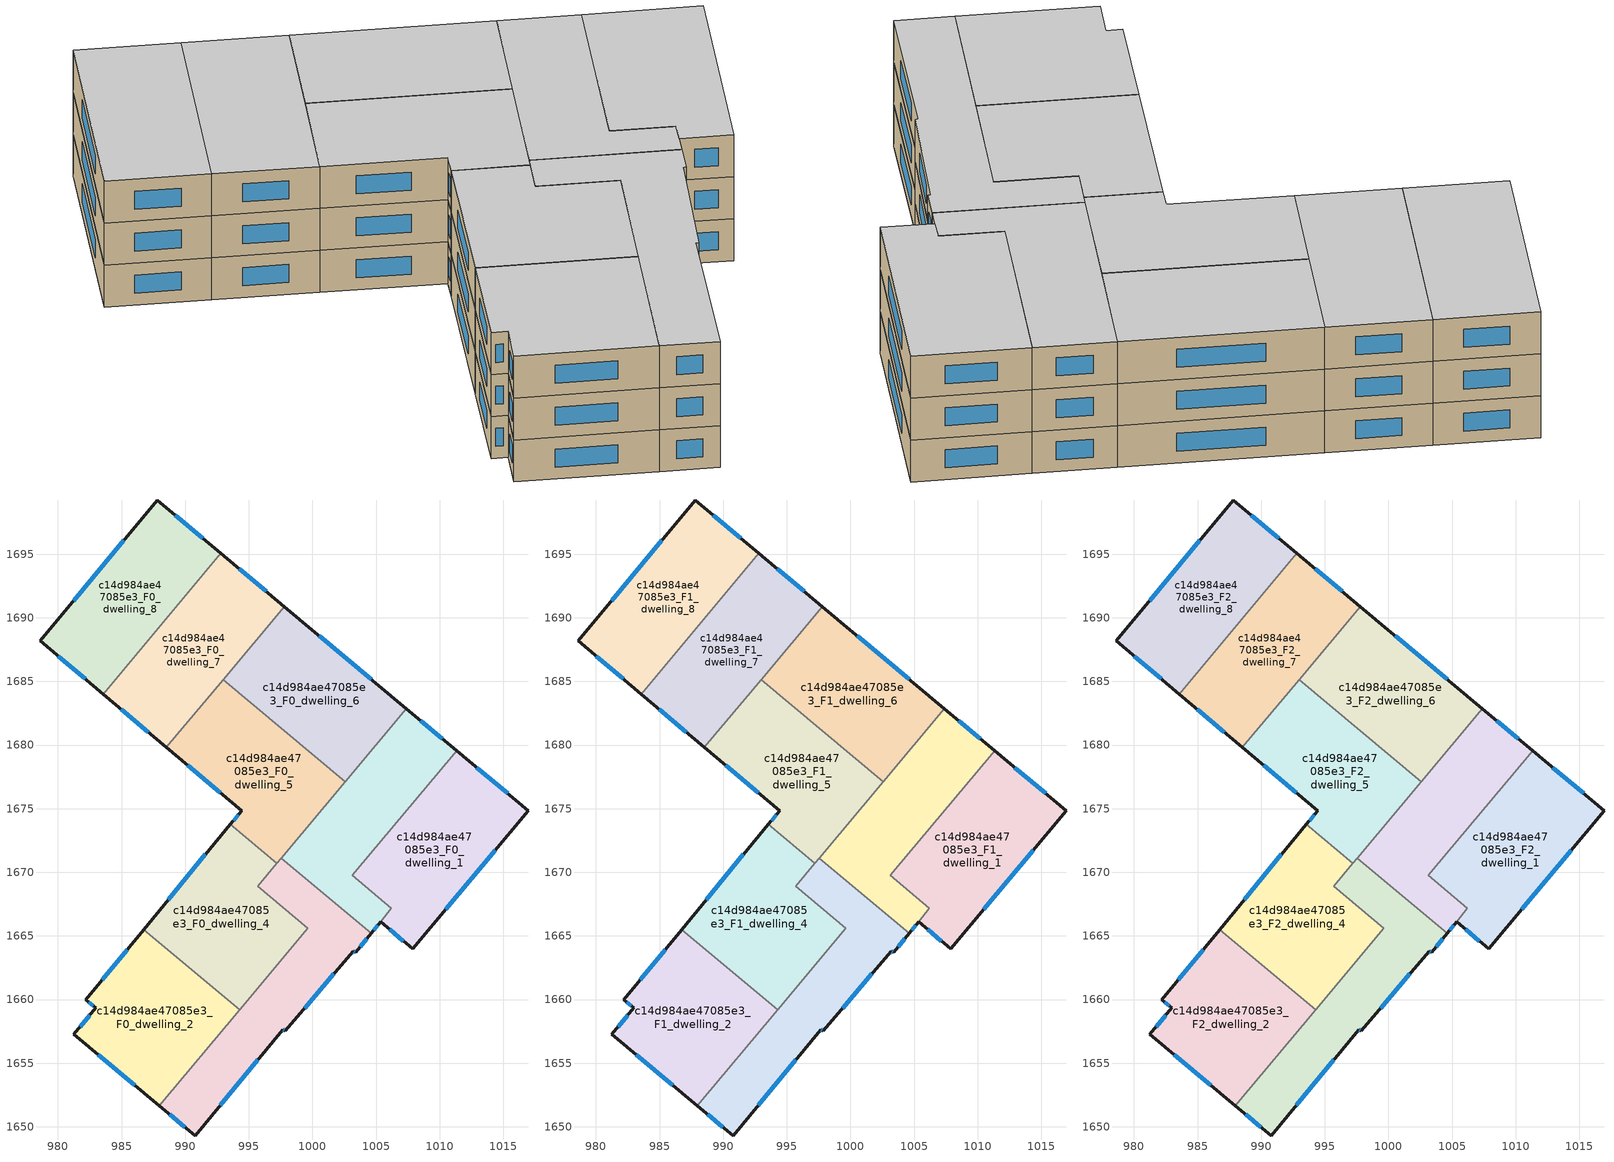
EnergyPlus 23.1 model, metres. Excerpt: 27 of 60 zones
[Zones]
c14d984ae47085e3_F0_dwelling_0
 floor ground (EU_floor_Construction): 1004.6,1665.19 1003.39,1663.71 1003.19,1663.79 997.85,1657.55 997.65,1657.64 990.78,1649.29 987.97,1651.64 999.64,1665.6 995.7,1668.9 997.54,1671.1 z0
 wall outside (EU_wall_Construction): 987.97,1651.64 990.78,1649.29 997.65,1657.64 997.85,1657.55 1003.19,1663.79 1003.39,1663.71 1004.6,1665.19 z0:3
 wall to c14d984ae47085e3_F0_dwelling_4 (EU_wall_Construction): 997.19,1670.69 995.7,1668.9 999.64,1665.6 994.28,1659.18 z0:3
 wall to c14d984ae47085e3_F0_dwelling_3 (EU_wall_Construction): 1004.6,1665.19 997.54,1671.1 z0:3
 wall to c14d984ae47085e3_F0_dwelling_2 (EU_wall_Construction): 994.28,1659.18 987.97,1651.64 z0:3
 wall to c14d984ae47085e3_F0_dwelling_5 (EU_wall_Construction): 997.54,1671.1 997.19,1670.69 z0:3
 window (EU_Window_Construction): 999.37,1659.33 1001.66,1662.01 / 997.71,1657.62 997.79,1657.58 / 992.74,1651.68 995.69,1655.25 / 988.77,1650.97 989.98,1649.96 / 1003.74,1664.13 1004.25,1664.77 / 1003.25,1663.77 1003.33,1663.73 z0.86:2.14
c14d984ae47085e3_F0_dwelling_1
 floor ground (EU_floor_Construction): 1016.93,1674.85 1007.86,1663.98 1005.35,1666.12 1006.2,1667.16 1003.12,1669.75 1011.32,1679.55 z0
 wall outside (EU_wall_Construction): 1005.35,1666.12 1007.86,1663.98 1016.93,1674.85 1011.32,1679.55 z0:3
 wall to c14d984ae47085e3_F0_dwelling_3 (EU_wall_Construction): 1011.32,1679.55 1003.12,1669.75 1006.2,1667.17 / 1006.2,1667.16 1005.35,1666.12 z0:3
 window (EU_Window_Construction): 1015.33,1676.2 1012.93,1678.21 / 1010.46,1667.09 1014.34,1671.75 / 1006.07,1665.51 1007.15,1664.59 z0.86:2.14
c14d984ae47085e3_F0_dwelling_2
 floor ground (EU_floor_Construction): 994.28,1659.18 987.97,1651.64 981.24,1657.26 982.98,1659.35 982.17,1659.98 986.73,1665.5 z0
 wall outside (EU_wall_Construction): 986.73,1665.5 982.17,1659.98 982.98,1659.35 981.24,1657.26 987.97,1651.64 z0:3
 wall to c14d984ae47085e3_F0_dwelling_4 (EU_wall_Construction): 994.28,1659.18 986.73,1665.5 z0:3
 window (EU_Window_Construction): 982.49,1658.75 981.74,1657.86 / 982.41,1659.8 982.75,1659.53 / 985.43,1663.92 983.48,1661.56 / 983.16,1655.66 986.04,1653.25 z0.86:2.14
c14d984ae47085e3_F0_dwelling_3
 floor ground (EU_floor_Construction): 1011.32,1679.55 1003.12,1669.75 1006.2,1667.17 1004.6,1665.19 997.54,1671.1 1007.38,1682.86 z0
 wall outside (EU_wall_Construction): 1011.32,1679.55 1007.38,1682.86 / 1004.6,1665.19 1005.35,1666.12 z0:3
 wall to c14d984ae47085e3_F0_dwelling_5 (EU_wall_Construction): 1002.57,1677.11 997.54,1671.1 z0:3
 wall to c14d984ae47085e3_F0_dwelling_6 (EU_wall_Construction): 1007.38,1682.86 1002.57,1677.11 z0:3
 window (EU_Window_Construction): 1010.2,1680.49 1008.5,1681.91 / 1004.81,1665.46 1005.14,1665.85 z0.86:2.14
c14d984ae47085e3_F0_dwelling_4
 floor ground (EU_floor_Construction): 997.19,1670.69 995.7,1668.9 999.64,1665.6 994.28,1659.18 986.73,1665.5 993.54,1673.75 z0
 wall outside (EU_wall_Construction): 993.54,1673.75 986.73,1665.5 z0:3
 wall to c14d984ae47085e3_F0_dwelling_5 (EU_wall_Construction): 997.19,1670.69 993.54,1673.75 z0:3
 window (EU_Window_Construction): 991.59,1671.4 988.67,1667.86 z0.86:2.14
c14d984ae47085e3_F0_dwelling_5
 floor ground (EU_floor_Construction): 1002.57,1677.11 997.19,1670.69 993.54,1673.75 994.43,1674.84 988.52,1679.82 992.98,1685.14 z0
 wall outside (EU_wall_Construction): 988.52,1679.82 994.43,1674.84 993.54,1673.75 z0:3
 wall to c14d984ae47085e3_F0_dwelling_6 (EU_wall_Construction): 1002.57,1677.11 992.98,1685.14 z0:3
 wall to c14d984ae47085e3_F0_dwelling_7 (EU_wall_Construction): 992.98,1685.14 988.52,1679.82 z0:3
 window (EU_Window_Construction): 994.18,1674.53 993.79,1674.06 / 990.21,1678.4 992.75,1676.26 z0.86:2.14
c14d984ae47085e3_F0_dwelling_6
 floor ground (EU_floor_Construction): 1007.38,1682.86 1002.57,1677.11 992.98,1685.14 997.78,1690.88 z0
 wall outside (EU_wall_Construction): 1007.38,1682.86 997.78,1690.88 z0:3
 wall to c14d984ae47085e3_F0_dwelling_7 (EU_wall_Construction): 997.78,1690.88 992.98,1685.14 z0:3
 window (EU_Window_Construction): 1004.63,1685.15 1000.52,1688.59 z0.86:2.14
c14d984ae47085e3_F0_dwelling_7
 floor ground (EU_floor_Construction): 997.78,1690.88 988.52,1679.82 983.55,1684 992.8,1695.05 z0
 wall outside (EU_wall_Construction): 983.55,1684 988.52,1679.82 / 997.78,1690.88 992.8,1695.05 z0:3
 wall to c14d984ae47085e3_F0_dwelling_8 (EU_wall_Construction): 992.8,1695.05 983.55,1684 z0:3
 window (EU_Window_Construction): 984.97,1682.81 987.1,1681.01 / 996.36,1692.07 994.23,1693.86 z0.86:2.14
c14d984ae47085e3_F0_dwelling_8
 floor ground (EU_floor_Construction): 992.8,1695.05 983.55,1684 978.59,1688.18 987.8,1699.24 z0
 wall outside (EU_wall_Construction): 992.8,1695.05 987.8,1699.24 978.59,1688.18 983.55,1684 z0:3
 window (EU_Window_Construction): 980,1686.99 982.13,1685.2 / 985.17,1696.08 981.22,1691.34 / 991.37,1696.25 989.23,1698.04 z0.86:2.14
c14d984ae47085e3_F1_dwelling_0
 floor to c14d984ae47085e3_F0_dwelling_0 (EU_floor_Construction): 1004.6,1665.19 1003.39,1663.71 1003.19,1663.79 997.85,1657.55 997.65,1657.64 990.78,1649.29 987.97,1651.64 999.64,1665.6 995.7,1668.9 997.54,1671.1 z3
 wall outside (EU_wall_Construction): 987.97,1651.64 990.78,1649.29 997.65,1657.64 997.85,1657.55 1003.19,1663.79 1003.39,1663.71 1004.6,1665.19 z3:6
 wall to c14d984ae47085e3_F1_dwelling_4 (EU_wall_Construction): 997.19,1670.69 995.7,1668.9 999.64,1665.6 994.28,1659.18 z3:6
 wall to c14d984ae47085e3_F1_dwelling_3 (EU_wall_Construction): 1004.6,1665.19 997.54,1671.1 z3:6
 wall to c14d984ae47085e3_F1_dwelling_2 (EU_wall_Construction): 994.28,1659.18 987.97,1651.64 z3:6
 wall to c14d984ae47085e3_F1_dwelling_5 (EU_wall_Construction): 997.54,1671.1 997.19,1670.69 z3:6
 window (EU_Window_Construction): 999.37,1659.33 1001.66,1662.01 / 997.71,1657.62 997.79,1657.58 / 992.74,1651.68 995.69,1655.25 / 988.77,1650.97 989.98,1649.96 / 1003.74,1664.13 1004.25,1664.77 / 1003.25,1663.77 1003.33,1663.73 z3.86:5.14
c14d984ae47085e3_F1_dwelling_1
 floor to c14d984ae47085e3_F0_dwelling_1 (EU_floor_Construction): 1016.93,1674.85 1007.86,1663.98 1005.35,1666.12 1006.2,1667.16 1003.12,1669.75 1011.32,1679.55 z3
 wall outside (EU_wall_Construction): 1005.35,1666.12 1007.86,1663.98 1016.93,1674.85 1011.32,1679.55 z3:6
 wall to c14d984ae47085e3_F1_dwelling_3 (EU_wall_Construction): 1011.32,1679.55 1003.12,1669.75 1006.2,1667.17 / 1006.2,1667.16 1005.35,1666.12 z3:6
 window (EU_Window_Construction): 1015.33,1676.2 1012.93,1678.21 / 1010.46,1667.09 1014.34,1671.75 / 1006.07,1665.51 1007.15,1664.59 z3.86:5.14
c14d984ae47085e3_F1_dwelling_2
 floor to c14d984ae47085e3_F0_dwelling_2 (EU_floor_Construction): 994.28,1659.18 987.97,1651.64 981.24,1657.26 982.98,1659.35 982.17,1659.98 986.73,1665.5 z3
 wall outside (EU_wall_Construction): 986.73,1665.5 982.17,1659.98 982.98,1659.35 981.24,1657.26 987.97,1651.64 z3:6
 wall to c14d984ae47085e3_F1_dwelling_4 (EU_wall_Construction): 994.28,1659.18 986.73,1665.5 z3:6
 window (EU_Window_Construction): 982.49,1658.75 981.74,1657.86 / 982.41,1659.8 982.75,1659.53 / 985.43,1663.92 983.48,1661.56 / 983.16,1655.66 986.04,1653.25 z3.86:5.14
c14d984ae47085e3_F1_dwelling_3
 floor to c14d984ae47085e3_F0_dwelling_3 (EU_floor_Construction): 1011.32,1679.55 1003.12,1669.75 1006.2,1667.16 1004.6,1665.19 997.54,1671.1 1007.38,1682.86 z3
 wall outside (EU_wall_Construction): 1011.32,1679.55 1007.38,1682.86 / 1004.6,1665.19 1005.35,1666.12 z3:6
 wall to c14d984ae47085e3_F1_dwelling_5 (EU_wall_Construction): 1002.57,1677.11 997.54,1671.1 z3:6
 wall to c14d984ae47085e3_F1_dwelling_6 (EU_wall_Construction): 1007.38,1682.86 1002.57,1677.11 z3:6
 window (EU_Window_Construction): 1010.2,1680.49 1008.5,1681.91 / 1004.81,1665.46 1005.14,1665.85 z3.86:5.14
c14d984ae47085e3_F1_dwelling_4
 floor to c14d984ae47085e3_F0_dwelling_4 (EU_floor_Construction): 997.19,1670.69 995.7,1668.9 999.64,1665.6 994.28,1659.18 986.73,1665.5 993.54,1673.75 z3
 wall outside (EU_wall_Construction): 993.54,1673.75 986.73,1665.5 z3:6
 wall to c14d984ae47085e3_F1_dwelling_5 (EU_wall_Construction): 997.19,1670.69 993.54,1673.75 z3:6
 window (EU_Window_Construction): 991.59,1671.4 988.67,1667.86 z3.86:5.14
c14d984ae47085e3_F1_dwelling_5
 floor to c14d984ae47085e3_F0_dwelling_5 (EU_floor_Construction): 1002.57,1677.11 997.19,1670.69 993.54,1673.75 994.43,1674.84 988.52,1679.82 992.98,1685.14 z3
 wall outside (EU_wall_Construction): 988.52,1679.82 994.43,1674.84 993.54,1673.75 z3:6
 wall to c14d984ae47085e3_F1_dwelling_6 (EU_wall_Construction): 1002.57,1677.11 992.98,1685.14 z3:6
 wall to c14d984ae47085e3_F1_dwelling_7 (EU_wall_Construction): 992.98,1685.14 988.52,1679.82 z3:6
 window (EU_Window_Construction): 994.18,1674.53 993.79,1674.06 / 990.21,1678.4 992.75,1676.26 z3.86:5.14
c14d984ae47085e3_F1_dwelling_6
 floor to c14d984ae47085e3_F0_dwelling_6 (EU_floor_Construction): 1007.38,1682.86 1002.57,1677.11 992.98,1685.14 997.78,1690.88 z3
 wall outside (EU_wall_Construction): 1007.38,1682.86 997.78,1690.88 z3:6
 wall to c14d984ae47085e3_F1_dwelling_7 (EU_wall_Construction): 997.78,1690.88 992.98,1685.14 z3:6
 window (EU_Window_Construction): 1004.63,1685.15 1000.52,1688.59 z3.86:5.14
c14d984ae47085e3_F1_dwelling_7
 floor to c14d984ae47085e3_F0_dwelling_7 (EU_floor_Construction): 997.78,1690.88 988.52,1679.82 983.55,1684 992.8,1695.05 z3
 wall outside (EU_wall_Construction): 983.55,1684 988.52,1679.82 / 997.78,1690.88 992.8,1695.05 z3:6
 wall to c14d984ae47085e3_F1_dwelling_8 (EU_wall_Construction): 992.8,1695.05 983.55,1684 z3:6
 window (EU_Window_Construction): 984.97,1682.81 987.1,1681.01 / 996.36,1692.07 994.23,1693.86 z3.86:5.14
c14d984ae47085e3_F1_dwelling_8
 floor to c14d984ae47085e3_F0_dwelling_8 (EU_floor_Construction): 992.8,1695.05 983.55,1684 978.59,1688.18 987.8,1699.24 z3
 wall outside (EU_wall_Construction): 992.8,1695.05 987.8,1699.24 978.59,1688.18 983.55,1684 z3:6
 window (EU_Window_Construction): 980,1686.99 982.13,1685.2 / 985.17,1696.08 981.22,1691.34 / 991.37,1696.25 989.23,1698.04 z3.86:5.14
c14d984ae47085e3_F2_dwelling_0
 floor to c14d984ae47085e3_F1_dwelling_0 (EU_floor_Construction): 1004.6,1665.19 1003.39,1663.71 1003.19,1663.79 997.85,1657.55 997.65,1657.64 990.78,1649.29 987.97,1651.64 999.64,1665.6 995.7,1668.9 997.54,1671.1 z6
 wall outside (EU_wall_Construction): 987.97,1651.64 990.78,1649.29 997.65,1657.64 997.85,1657.55 1003.19,1663.79 1003.39,1663.71 1004.6,1665.19 z6:9
 wall to c14d984ae47085e3_F2_dwelling_4 (EU_wall_Construction): 997.19,1670.69 995.7,1668.9 999.64,1665.6 994.28,1659.18 z6:9
 wall to c14d984ae47085e3_F2_dwelling_3 (EU_wall_Construction): 1004.6,1665.19 997.54,1671.1 z6:9
 wall to c14d984ae47085e3_F2_dwelling_2 (EU_wall_Construction): 994.28,1659.18 987.97,1651.64 z6:9
 wall to c14d984ae47085e3_F2_dwelling_5 (EU_wall_Construction): 997.54,1671.1 997.19,1670.69 z6:9
 window (EU_Window_Construction): 999.37,1659.33 1001.66,1662.01 / 997.71,1657.62 997.79,1657.58 / 992.74,1651.68 995.69,1655.25 / 988.77,1650.97 989.98,1649.96 / 1003.74,1664.13 1004.25,1664.77 / 1003.25,1663.77 1003.33,1663.73 z6.86:8.14
 ceiling to c14d984ae47085e3_F3_dwelling_0 (EU_floor_Construction): 997.85,1657.55 1003.19,1663.79 1003.39,1663.71 1004.6,1665.19 997.54,1671.1 995.7,1668.9 999.64,1665.6 987.97,1651.64 990.78,1649.29 997.65,1657.64 z9
c14d984ae47085e3_F2_dwelling_1
 floor to c14d984ae47085e3_F1_dwelling_1 (EU_floor_Construction): 1016.93,1674.85 1007.86,1663.98 1005.35,1666.12 1006.2,1667.16 1003.12,1669.75 1011.32,1679.55 z6
 wall outside (EU_wall_Construction): 1005.35,1666.12 1007.86,1663.98 1016.93,1674.85 1011.32,1679.55 z6:9
 wall to c14d984ae47085e3_F2_dwelling_3 (EU_wall_Construction): 1011.32,1679.55 1003.12,1669.75 1006.2,1667.17 / 1006.2,1667.16 1005.35,1666.12 z6:9
 window (EU_Window_Construction): 1015.33,1676.2 1012.93,1678.21 / 1010.46,1667.09 1014.34,1671.75 / 1006.07,1665.51 1007.15,1664.59 z6.86:8.14
 ceiling to c14d984ae47085e3_F3_dwelling_1 (EU_floor_Construction): 1007.86,1663.98 1016.93,1674.85 1011.32,1679.55 1003.12,1669.75 1006.2,1667.16 1005.35,1666.12 z9
c14d984ae47085e3_F2_dwelling_2
 floor to c14d984ae47085e3_F1_dwelling_2 (EU_floor_Construction): 994.28,1659.18 987.97,1651.64 981.24,1657.26 982.98,1659.35 982.17,1659.98 986.73,1665.5 z6
 wall outside (EU_wall_Construction): 986.73,1665.5 982.17,1659.98 982.98,1659.35 981.24,1657.26 987.97,1651.64 z6:9
 wall to c14d984ae47085e3_F2_dwelling_4 (EU_wall_Construction): 994.28,1659.18 986.73,1665.5 z6:9
 window (EU_Window_Construction): 982.49,1658.75 981.74,1657.86 / 982.41,1659.8 982.75,1659.53 / 985.43,1663.92 983.48,1661.56 / 983.16,1655.66 986.04,1653.25 z6.86:8.14
 ceiling to c14d984ae47085e3_F3_dwelling_2 (EU_floor_Construction): 987.97,1651.64 994.28,1659.18 986.73,1665.5 982.17,1659.98 982.98,1659.35 981.24,1657.26 z9
c14d984ae47085e3_F2_dwelling_3
 floor to c14d984ae47085e3_F1_dwelling_3 (EU_floor_Construction): 1011.32,1679.55 1003.12,1669.75 1006.2,1667.16 1004.6,1665.19 997.54,1671.1 1007.38,1682.86 z6
 wall outside (EU_wall_Construction): 1011.32,1679.55 1007.38,1682.86 / 1004.6,1665.19 1005.35,1666.12 z6:9
 wall to c14d984ae47085e3_F2_dwelling_5 (EU_wall_Construction): 1002.57,1677.11 997.54,1671.1 z6:9
 wall to c14d984ae47085e3_F2_dwelling_6 (EU_wall_Construction): 1007.38,1682.86 1002.57,1677.11 z6:9
 window (EU_Window_Construction): 1010.2,1680.49 1008.5,1681.91 / 1004.81,1665.46 1005.14,1665.85 z6.86:8.14
 ceiling to c14d984ae47085e3_F3_dwelling_3 (EU_floor_Construction): 1006.2,1667.16 1003.12,1669.75 1011.32,1679.55 1007.38,1682.86 997.54,1671.1 1004.6,1665.19 z9
c14d984ae47085e3_F2_dwelling_4
 floor to c14d984ae47085e3_F1_dwelling_4 (EU_floor_Construction): 997.19,1670.69 995.7,1668.9 999.64,1665.6 994.28,1659.18 986.73,1665.5 993.54,1673.75 z6
 wall outside (EU_wall_Construction): 993.54,1673.75 986.73,1665.5 z6:9
 wall to c14d984ae47085e3_F2_dwelling_5 (EU_wall_Construction): 997.19,1670.69 993.54,1673.75 z6:9
 window (EU_Window_Construction): 991.59,1671.4 988.67,1667.86 z6.86:8.14
 ceiling to c14d984ae47085e3_F3_dwelling_4 (EU_floor_Construction): 994.28,1659.18 999.64,1665.6 995.7,1668.9 997.19,1670.69 993.54,1673.75 986.73,1665.5 z9
c14d984ae47085e3_F2_dwelling_5
 floor to c14d984ae47085e3_F1_dwelling_5 (EU_floor_Construction): 1002.57,1677.11 997.19,1670.69 993.54,1673.75 994.43,1674.84 988.52,1679.82 992.98,1685.14 z6
 wall outside (EU_wall_Construction): 988.52,1679.82 994.43,1674.84 993.54,1673.75 z6:9
 wall to c14d984ae47085e3_F2_dwelling_6 (EU_wall_Construction): 1002.57,1677.11 992.98,1685.14 z6:9
 wall to c14d984ae47085e3_F2_dwelling_7 (EU_wall_Construction): 992.98,1685.14 988.52,1679.82 z6:9
 window (EU_Window_Construction): 994.18,1674.53 993.79,1674.06 / 990.21,1678.4 992.75,1676.26 z6.86:8.14
 ceiling to c14d984ae47085e3_F3_dwelling_5 (EU_floor_Construction): 997.19,1670.69 1002.57,1677.11 992.98,1685.14 988.52,1679.82 994.43,1674.84 993.54,1673.75 z9
c14d984ae47085e3_F2_dwelling_6
 floor to c14d984ae47085e3_F1_dwelling_6 (EU_floor_Construction): 1007.38,1682.86 1002.57,1677.11 992.98,1685.14 997.78,1690.88 z6
 wall outside (EU_wall_Construction): 1007.38,1682.86 997.78,1690.88 z6:9
 wall to c14d984ae47085e3_F2_dwelling_7 (EU_wall_Construction): 997.78,1690.88 992.98,1685.14 z6:9
 window (EU_Window_Construction): 1004.63,1685.15 1000.52,1688.59 z6.86:8.14
 ceiling to c14d984ae47085e3_F3_dwelling_6 (EU_floor_Construction): 1002.57,1677.11 1007.38,1682.86 997.78,1690.88 992.98,1685.14 z9
c14d984ae47085e3_F2_dwelling_7
 floor to c14d984ae47085e3_F1_dwelling_7 (EU_floor_Construction): 997.78,1690.88 988.52,1679.82 983.55,1684 992.8,1695.05 z6
 wall outside (EU_wall_Construction): 983.55,1684 988.52,1679.82 / 997.78,1690.88 992.8,1695.05 z6:9
 wall to c14d984ae47085e3_F2_dwelling_8 (EU_wall_Construction): 992.8,1695.05 983.55,1684 z6:9
 window (EU_Window_Construction): 984.97,1682.81 987.1,1681.01 / 996.36,1692.07 994.23,1693.86 z6.86:8.14
 ceiling to c14d984ae47085e3_F3_dwelling_7 (EU_floor_Construction): 988.52,1679.82 997.78,1690.88 992.8,1695.05 983.55,1684 z9
c14d984ae47085e3_F2_dwelling_8
 floor to c14d984ae47085e3_F1_dwelling_8 (EU_floor_Construction): 992.8,1695.05 983.55,1684 978.59,1688.18 987.8,1699.24 z6
 wall outside (EU_wall_Construction): 992.8,1695.05 987.8,1699.24 978.59,1688.18 983.55,1684 z6:9
 window (EU_Window_Construction): 980,1686.99 982.13,1685.2 / 985.17,1696.08 981.22,1691.34 / 991.37,1696.25 989.23,1698.04 z6.86:8.14
 ceiling to c14d984ae47085e3_F3_dwelling_8 (EU_floor_Construction): 983.55,1684 992.8,1695.05 987.8,1699.24 978.59,1688.18 z9
[Building]
EU S2 Campaign: North Axis=0; Terrain=City; Solar Distribution=FullExterior
[Site:Location]
Helsinki-Vantaa.AP: Latitude=60.317; Longitude=24.963; Time Zone=2; Elevation=54.6
[SizingPeriod:WeatherFileDays]
AnnualSizingPeriod: Begin Month=1; Begin Day of Month=1; End Month=12; End Day of Month=31; Day of Week for Start Day=Monday; Use Weather File Daylight Saving Period=No; Use Weather File Rain and Snow Indicators=No
[MATERIAL]
EU_InternalMass_Material: Roughness=MediumRough; Thickness=0.1; Conductivity=1; Density=1800; Specific Heat=900; Thermal Absorptance=0.9; Solar Absorptance=0.7; Visible Absorptance=0.7
[MATERIAL:NOMASS] Roughness=MediumRough; Thermal Absorptance=0.9; Solar Absorptance=0.7; Visible Absorptance=0.7
Name | Thermal Resistance
EU_wall_NoMass | 1.10183
EU_floor_NoMass | 1.70606
[WINDOWMATERIAL:SIMPLEGLAZINGSYSTEM]
EU_Window_SimpleGlazing: UFactor=3.11035; Solar Heat Gain Coefficient=0.8; Visible Transmittance=0.8
[CONSTRUCTION]
EU_wall_Construction: EU_wall_NoMass
EU_floor_Construction: EU_floor_NoMass
EU_Window_Construction: EU_Window_SimpleGlazing
EU_InternalMass_Construction: EU_InternalMass_Material
[ZONE] Type=1; Multiplier=1; Ceiling Height=autocalculate; Floor Area=autocalculate; Part of Total Floor Area=Yes
Name | Volume
c14d984ae47085e3_F0_dwelling_0; c14d984ae47085e3_F1_dwelling_0; c14d984ae47085e3_F2_dwelling_0; c14d984ae47085e3_F0_dwelling_7; c14d984ae47085e3_F1_dwelling_7; c14d984ae47085e3_F2_dwelling_7 | 281.071
c14d984ae47085e3_F0_dwelling_1; c14d984ae47085e3_F1_dwelling_1; c14d984ae47085e3_F2_dwelling_1 | 294.595
c14d984ae47085e3_F0_dwelling_2; c14d984ae47085e3_F1_dwelling_2; c14d984ae47085e3_F2_dwelling_2 | 281.073
c14d984ae47085e3_F0_dwelling_3 | 267.582
c14d984ae47085e3_F1_dwelling_3; c14d984ae47085e3_F2_dwelling_3 | 267.602
c14d984ae47085e3_F0_dwelling_4; c14d984ae47085e3_F1_dwelling_4; c14d984ae47085e3_F2_dwelling_4 | 281.095
c14d984ae47085e3_F0_dwelling_5; c14d984ae47085e3_F1_dwelling_5; c14d984ae47085e3_F2_dwelling_5 | 281.064
c14d984ae47085e3_F0_dwelling_6; c14d984ae47085e3_F1_dwelling_6; c14d984ae47085e3_F2_dwelling_6 | 281.1
c14d984ae47085e3_F0_dwelling_8; c14d984ae47085e3_F1_dwelling_8; c14d984ae47085e3_F2_dwelling_8 | 281.079
[INTERNALMASS] Construction=EU_InternalMass_Construction
Name | Zone or ZoneList | Surface Area
c14d984ae47085e3_F0_dwelling_0_EU_InternalMass | c14d984ae47085e3_F0_dwelling_0 | 93.6907
c14d984ae47085e3_F0_dwelling_1_EU_InternalMass | c14d984ae47085e3_F0_dwelling_1 | 98.1972
c14d984ae47085e3_F0_dwelling_2_EU_InternalMass | c14d984ae47085e3_F0_dwelling_2 | 93.6924
c14d984ae47085e3_F0_dwelling_3_EU_InternalMass | c14d984ae47085e3_F0_dwelling_3 | 89.2029
c14d984ae47085e3_F0_dwelling_4_EU_InternalMass | c14d984ae47085e3_F0_dwelling_4 | 93.6985
c14d984ae47085e3_F0_dwelling_5_EU_InternalMass | c14d984ae47085e3_F0_dwelling_5 | 93.6884
c14d984ae47085e3_F0_dwelling_6_EU_InternalMass | c14d984ae47085e3_F0_dwelling_6 | 93.6991
c14d984ae47085e3_F0_dwelling_7_EU_InternalMass | c14d984ae47085e3_F0_dwelling_7 | 93.6904
c14d984ae47085e3_F0_dwelling_8_EU_InternalMass | c14d984ae47085e3_F0_dwelling_8 | 93.6932
c14d984ae47085e3_F1_dwelling_0_EU_InternalMass | c14d984ae47085e3_F1_dwelling_0 | 93.6907
c14d984ae47085e3_F1_dwelling_1_EU_InternalMass | c14d984ae47085e3_F1_dwelling_1 | 98.1972
c14d984ae47085e3_F1_dwelling_2_EU_InternalMass | c14d984ae47085e3_F1_dwelling_2 | 93.6924
c14d984ae47085e3_F1_dwelling_3_EU_InternalMass | c14d984ae47085e3_F1_dwelling_3 | 89.2029
c14d984ae47085e3_F1_dwelling_4_EU_InternalMass | c14d984ae47085e3_F1_dwelling_4 | 93.6985
c14d984ae47085e3_F1_dwelling_5_EU_InternalMass | c14d984ae47085e3_F1_dwelling_5 | 93.6884
c14d984ae47085e3_F1_dwelling_6_EU_InternalMass | c14d984ae47085e3_F1_dwelling_6 | 93.6991
c14d984ae47085e3_F1_dwelling_7_EU_InternalMass | c14d984ae47085e3_F1_dwelling_7 | 93.6904
c14d984ae47085e3_F1_dwelling_8_EU_InternalMass | c14d984ae47085e3_F1_dwelling_8 | 93.6932
c14d984ae47085e3_F2_dwelling_0_EU_InternalMass | c14d984ae47085e3_F2_dwelling_0 | 93.6907
c14d984ae47085e3_F2_dwelling_1_EU_InternalMass | c14d984ae47085e3_F2_dwelling_1 | 98.1972
c14d984ae47085e3_F2_dwelling_2_EU_InternalMass | c14d984ae47085e3_F2_dwelling_2 | 93.6924
c14d984ae47085e3_F2_dwelling_3_EU_InternalMass | c14d984ae47085e3_F2_dwelling_3 | 89.2029
c14d984ae47085e3_F2_dwelling_4_EU_InternalMass | c14d984ae47085e3_F2_dwelling_4 | 93.6985
c14d984ae47085e3_F2_dwelling_5_EU_InternalMass | c14d984ae47085e3_F2_dwelling_5 | 93.6884
c14d984ae47085e3_F2_dwelling_6_EU_InternalMass | c14d984ae47085e3_F2_dwelling_6 | 93.6991
c14d984ae47085e3_F2_dwelling_7_EU_InternalMass | c14d984ae47085e3_F2_dwelling_7 | 93.6904
c14d984ae47085e3_F2_dwelling_8_EU_InternalMass | c14d984ae47085e3_F2_dwelling_8 | 93.6932
[OTHEREQUIPMENT] Fuel Type=Electricity; Design Level Calculation Method=Watts/Area; Power per Zone Floor Area=1; Fraction Latent=0; Fraction Radiant=0; Fraction Lost=0; Carbon Dioxide Generation Rate=0; EndUse Subcategory=EU_Step8_InternalGains
Name | Zone or ZoneList or Space or SpaceList | Schedule
EU_Step8_InternalGain_c14d984ae47085e3_F0_dwelling_0_f000 | c14d984ae47085e3_F0_dwelling_0 | EU_Step8_GainSchedule_c14d984ae47085e3_F0_dwelling_0_f000
EU_Step8_InternalGain_c14d984ae47085e3_F0_dwelling_1_f000 | c14d984ae47085e3_F0_dwelling_1 | EU_Step8_GainSchedule_c14d984ae47085e3_F0_dwelling_1_f000
EU_Step8_InternalGain_c14d984ae47085e3_F0_dwelling_2_f000 | c14d984ae47085e3_F0_dwelling_2 | EU_Step8_GainSchedule_c14d984ae47085e3_F0_dwelling_2_f000
EU_Step8_InternalGain_c14d984ae47085e3_F0_dwelling_3_f000 | c14d984ae47085e3_F0_dwelling_3 | EU_Step8_GainSchedule_c14d984ae47085e3_F0_dwelling_3_f000
EU_Step8_InternalGain_c14d984ae47085e3_F0_dwelling_4_f000 | c14d984ae47085e3_F0_dwelling_4 | EU_Step8_GainSchedule_c14d984ae47085e3_F0_dwelling_4_f000
EU_Step8_InternalGain_c14d984ae47085e3_F0_dwelling_5_f000 | c14d984ae47085e3_F0_dwelling_5 | EU_Step8_GainSchedule_c14d984ae47085e3_F0_dwelling_5_f000
EU_Step8_InternalGain_c14d984ae47085e3_F0_dwelling_6_f000 | c14d984ae47085e3_F0_dwelling_6 | EU_Step8_GainSchedule_c14d984ae47085e3_F0_dwelling_6_f000
EU_Step8_InternalGain_c14d984ae47085e3_F0_dwelling_7_f000 | c14d984ae47085e3_F0_dwelling_7 | EU_Step8_GainSchedule_c14d984ae47085e3_F0_dwelling_7_f000
EU_Step8_InternalGain_c14d984ae47085e3_F0_dwelling_8_f000 | c14d984ae47085e3_F0_dwelling_8 | EU_Step8_GainSchedule_c14d984ae47085e3_F0_dwelling_8_f000
EU_Step8_InternalGain_c14d984ae47085e3_F1_dwelling_0_f000 | c14d984ae47085e3_F1_dwelling_0 | EU_Step8_GainSchedule_c14d984ae47085e3_F1_dwelling_0_f000
EU_Step8_InternalGain_c14d984ae47085e3_F1_dwelling_1_f000 | c14d984ae47085e3_F1_dwelling_1 | EU_Step8_GainSchedule_c14d984ae47085e3_F1_dwelling_1_f000
EU_Step8_InternalGain_c14d984ae47085e3_F1_dwelling_2_f000 | c14d984ae47085e3_F1_dwelling_2 | EU_Step8_GainSchedule_c14d984ae47085e3_F1_dwelling_2_f000
EU_Step8_InternalGain_c14d984ae47085e3_F1_dwelling_3_f000 | c14d984ae47085e3_F1_dwelling_3 | EU_Step8_GainSchedule_c14d984ae47085e3_F1_dwelling_3_f000
EU_Step8_InternalGain_c14d984ae47085e3_F1_dwelling_4_f000 | c14d984ae47085e3_F1_dwelling_4 | EU_Step8_GainSchedule_c14d984ae47085e3_F1_dwelling_4_f000
EU_Step8_InternalGain_c14d984ae47085e3_F1_dwelling_5_f000 | c14d984ae47085e3_F1_dwelling_5 | EU_Step8_GainSchedule_c14d984ae47085e3_F1_dwelling_5_f000
EU_Step8_InternalGain_c14d984ae47085e3_F1_dwelling_6_f000 | c14d984ae47085e3_F1_dwelling_6 | EU_Step8_GainSchedule_c14d984ae47085e3_F1_dwelling_6_f000
EU_Step8_InternalGain_c14d984ae47085e3_F1_dwelling_7_f000 | c14d984ae47085e3_F1_dwelling_7 | EU_Step8_GainSchedule_c14d984ae47085e3_F1_dwelling_7_f000
EU_Step8_InternalGain_c14d984ae47085e3_F1_dwelling_8_f000 | c14d984ae47085e3_F1_dwelling_8 | EU_Step8_GainSchedule_c14d984ae47085e3_F1_dwelling_8_f000
EU_Step8_InternalGain_c14d984ae47085e3_F2_dwelling_0_f000 | c14d984ae47085e3_F2_dwelling_0 | EU_Step8_GainSchedule_c14d984ae47085e3_F2_dwelling_0_f000
EU_Step8_InternalGain_c14d984ae47085e3_F2_dwelling_1_f000 | c14d984ae47085e3_F2_dwelling_1 | EU_Step8_GainSchedule_c14d984ae47085e3_F2_dwelling_1_f000
EU_Step8_InternalGain_c14d984ae47085e3_F2_dwelling_2_f000 | c14d984ae47085e3_F2_dwelling_2 | EU_Step8_GainSchedule_c14d984ae47085e3_F2_dwelling_2_f000
EU_Step8_InternalGain_c14d984ae47085e3_F2_dwelling_3_f000 | c14d984ae47085e3_F2_dwelling_3 | EU_Step8_GainSchedule_c14d984ae47085e3_F2_dwelling_3_f000
EU_Step8_InternalGain_c14d984ae47085e3_F2_dwelling_4_f000 | c14d984ae47085e3_F2_dwelling_4 | EU_Step8_GainSchedule_c14d984ae47085e3_F2_dwelling_4_f000
EU_Step8_InternalGain_c14d984ae47085e3_F2_dwelling_5_f000 | c14d984ae47085e3_F2_dwelling_5 | EU_Step8_GainSchedule_c14d984ae47085e3_F2_dwelling_5_f000
EU_Step8_InternalGain_c14d984ae47085e3_F2_dwelling_6_f000 | c14d984ae47085e3_F2_dwelling_6 | EU_Step8_GainSchedule_c14d984ae47085e3_F2_dwelling_6_f000
EU_Step8_InternalGain_c14d984ae47085e3_F2_dwelling_7_f000 | c14d984ae47085e3_F2_dwelling_7 | EU_Step8_GainSchedule_c14d984ae47085e3_F2_dwelling_7_f000
EU_Step8_InternalGain_c14d984ae47085e3_F2_dwelling_8_f000 | c14d984ae47085e3_F2_dwelling_8 | EU_Step8_GainSchedule_c14d984ae47085e3_F2_dwelling_8_f000
[ZONEVENTILATION:DESIGNFLOWRATE] Schedule=EU_AlwaysOn; Design Flow Rate Calculation Method=AirChanges/Hour; Air Changes per Hour=0.756316; Ventilation Type=Natural; Fan Pressure Rise=0; Fan Total Efficiency=1; Constant Term Coefficient=1; Temperature Term Coefficient=0; Velocity Term Coefficient=0; Velocity Squared Term Coefficient=0; Minimum Indoor Temperature=-100; Maximum Indoor Temperature=100; Delta Temperature=-100; Minimum Outdoor Temperature=-100; Maximum Outdoor Temperature=100; Maximum Wind Speed=40
Name | Zone or ZoneList or Space or SpaceList
EU_ConstantAir_c14d984ae47085e3_F0_dwelling_0 | c14d984ae47085e3_F0_dwelling_0
EU_ConstantAir_c14d984ae47085e3_F0_dwelling_1 | c14d984ae47085e3_F0_dwelling_1
EU_ConstantAir_c14d984ae47085e3_F0_dwelling_2 | c14d984ae47085e3_F0_dwelling_2
EU_ConstantAir_c14d984ae47085e3_F0_dwelling_3 | c14d984ae47085e3_F0_dwelling_3
EU_ConstantAir_c14d984ae47085e3_F0_dwelling_4 | c14d984ae47085e3_F0_dwelling_4
EU_ConstantAir_c14d984ae47085e3_F0_dwelling_5 | c14d984ae47085e3_F0_dwelling_5
EU_ConstantAir_c14d984ae47085e3_F0_dwelling_6 | c14d984ae47085e3_F0_dwelling_6
EU_ConstantAir_c14d984ae47085e3_F0_dwelling_7 | c14d984ae47085e3_F0_dwelling_7
EU_ConstantAir_c14d984ae47085e3_F0_dwelling_8 | c14d984ae47085e3_F0_dwelling_8
EU_ConstantAir_c14d984ae47085e3_F1_dwelling_0 | c14d984ae47085e3_F1_dwelling_0
EU_ConstantAir_c14d984ae47085e3_F1_dwelling_1 | c14d984ae47085e3_F1_dwelling_1
EU_ConstantAir_c14d984ae47085e3_F1_dwelling_2 | c14d984ae47085e3_F1_dwelling_2
EU_ConstantAir_c14d984ae47085e3_F1_dwelling_3 | c14d984ae47085e3_F1_dwelling_3
EU_ConstantAir_c14d984ae47085e3_F1_dwelling_4 | c14d984ae47085e3_F1_dwelling_4
EU_ConstantAir_c14d984ae47085e3_F1_dwelling_5 | c14d984ae47085e3_F1_dwelling_5
EU_ConstantAir_c14d984ae47085e3_F1_dwelling_6 | c14d984ae47085e3_F1_dwelling_6
EU_ConstantAir_c14d984ae47085e3_F1_dwelling_7 | c14d984ae47085e3_F1_dwelling_7
EU_ConstantAir_c14d984ae47085e3_F1_dwelling_8 | c14d984ae47085e3_F1_dwelling_8
EU_ConstantAir_c14d984ae47085e3_F2_dwelling_0 | c14d984ae47085e3_F2_dwelling_0
EU_ConstantAir_c14d984ae47085e3_F2_dwelling_1 | c14d984ae47085e3_F2_dwelling_1
EU_ConstantAir_c14d984ae47085e3_F2_dwelling_2 | c14d984ae47085e3_F2_dwelling_2
EU_ConstantAir_c14d984ae47085e3_F2_dwelling_3 | c14d984ae47085e3_F2_dwelling_3
EU_ConstantAir_c14d984ae47085e3_F2_dwelling_4 | c14d984ae47085e3_F2_dwelling_4
EU_ConstantAir_c14d984ae47085e3_F2_dwelling_5 | c14d984ae47085e3_F2_dwelling_5
EU_ConstantAir_c14d984ae47085e3_F2_dwelling_6 | c14d984ae47085e3_F2_dwelling_6
EU_ConstantAir_c14d984ae47085e3_F2_dwelling_7 | c14d984ae47085e3_F2_dwelling_7
EU_ConstantAir_c14d984ae47085e3_F2_dwelling_8 | c14d984ae47085e3_F2_dwelling_8
[HVACTEMPLATE:THERMOSTAT] Constant Heating Setpoint=20; Constant Cooling Setpoint=50
EU_HeatOnly_c14d984ae47085e3_F0_dwelling_0; EU_HeatOnly_c14d984ae47085e3_F0_dwelling_1; EU_HeatOnly_c14d984ae47085e3_F0_dwelling_2; EU_HeatOnly_c14d984ae47085e3_F0_dwelling_3; EU_HeatOnly_c14d984ae47085e3_F0_dwelling_4; EU_HeatOnly_c14d984ae47085e3_F0_dwelling_5; EU_HeatOnly_c14d984ae47085e3_F0_dwelling_6; EU_HeatOnly_c14d984ae47085e3_F0_dwelling_7; EU_HeatOnly_c14d984ae47085e3_F0_dwelling_8; EU_HeatOnly_c14d984ae47085e3_F1_dwelling_0; EU_HeatOnly_c14d984ae47085e3_F1_dwelling_1; EU_HeatOnly_c14d984ae47085e3_F1_dwelling_2; EU_HeatOnly_c14d984ae47085e3_F1_dwelling_3; EU_HeatOnly_c14d984ae47085e3_F1_dwelling_4; EU_HeatOnly_c14d984ae47085e3_F1_dwelling_5; EU_HeatOnly_c14d984ae47085e3_F1_dwelling_6; EU_HeatOnly_c14d984ae47085e3_F1_dwelling_7; EU_HeatOnly_c14d984ae47085e3_F1_dwelling_8; EU_HeatOnly_c14d984ae47085e3_F2_dwelling_0; EU_HeatOnly_c14d984ae47085e3_F2_dwelling_1; EU_HeatOnly_c14d984ae47085e3_F2_dwelling_2; EU_HeatOnly_c14d984ae47085e3_F2_dwelling_3; EU_HeatOnly_c14d984ae47085e3_F2_dwelling_4; EU_HeatOnly_c14d984ae47085e3_F2_dwelling_5; EU_HeatOnly_c14d984ae47085e3_F2_dwelling_6; EU_HeatOnly_c14d984ae47085e3_F2_dwelling_7; EU_HeatOnly_c14d984ae47085e3_F2_dwelling_8; EU_HeatOnly_c14d984ae47085e3_F3_dwelling_0; EU_HeatOnly_c14d984ae47085e3_F3_dwelling_1; EU_HeatOnly_c14d984ae47085e3_F3_dwelling_2; EU_HeatOnly_c14d984ae47085e3_F3_dwelling_3; EU_HeatOnly_c14d984ae47085e3_F3_dwelling_4; EU_HeatOnly_c14d984ae47085e3_F3_dwelling_5; EU_HeatOnly_c14d984ae47085e3_F3_dwelling_6; EU_HeatOnly_c14d984ae47085e3_F3_dwelling_7; EU_HeatOnly_c14d984ae47085e3_F3_dwelling_8; EU_HeatOnly_c14d984ae47085e3_F4_dwelling_0; EU_HeatOnly_c14d984ae47085e3_F4_dwelling_1; EU_HeatOnly_c14d984ae47085e3_F4_dwelling_2; EU_HeatOnly_c14d984ae47085e3_F4_dwelling_3; EU_HeatOnly_c14d984ae47085e3_F4_dwelling_4; EU_HeatOnly_c14d984ae47085e3_F4_dwelling_5; EU_HeatOnly_c14d984ae47085e3_F4_dwelling_6; EU_HeatOnly_c14d984ae47085e3_F4_dwelling_7; EU_HeatOnly_c14d984ae47085e3_F5_dwelling_0; EU_HeatOnly_c14d984ae47085e3_F5_dwelling_1; EU_HeatOnly_c14d984ae47085e3_F5_dwelling_2; EU_HeatOnly_c14d984ae47085e3_F5_dwelling_3; EU_HeatOnly_c14d984ae47085e3_F5_dwelling_4; EU_HeatOnly_c14d984ae47085e3_F5_dwelling_5; EU_HeatOnly_c14d984ae47085e3_F5_dwelling_6; EU_HeatOnly_c14d984ae47085e3_F5_dwelling_7; EU_HeatOnly_c14d984ae47085e3_F6_dwelling_0; EU_HeatOnly_c14d984ae47085e3_F6_dwelling_1; EU_HeatOnly_c14d984ae47085e3_F6_dwelling_2; EU_HeatOnly_c14d984ae47085e3_F6_dwelling_3; EU_HeatOnly_c14d984ae47085e3_F6_dwelling_4; EU_HeatOnly_c14d984ae47085e3_F6_dwelling_5; EU_HeatOnly_c14d984ae47085e3_F6_dwelling_6; EU_HeatOnly_c14d984ae47085e3_F6_dwelling_7
[HVACTEMPLATE:ZONE:IDEALLOADSAIRSYSTEM] System Availability Schedule=EU_AlwaysOn; Maximum Heating Supply Air Temperature=50; Minimum Cooling Supply Air Temperature=13; Maximum Heating Supply Air Humidity Ratio=0.0156; Minimum Cooling Supply Air Humidity Ratio=0.0077; Heating Limit=NoLimit; Cooling Limit=NoLimit; Heating Availability Schedule=EU_AlwaysOn; Cooling Availability Schedule=EU_CoolingOff; Dehumidification Control Type=ConstantSensibleHeatRatio; Cooling Sensible Heat Ratio=0.7; Dehumidification Setpoint=60; Humidification Control Type=None; Humidification Setpoint=30; Outdoor Air Method=None; Outdoor Air Flow Rate per Person=0.00944; Outdoor Air Flow Rate per Zone Floor Area=0; Outdoor Air Flow Rate per Zone=0; Demand Controlled Ventilation Type=None; Outdoor Air Economizer Type=NoEconomizer; Heat Recovery Type=None; Sensible Heat Recovery Effectiveness=0.7; Latent Heat Recovery Effectiveness=0.65
Name | Template Thermostat
c14d984ae47085e3_F0_dwelling_0 | EU_HeatOnly_c14d984ae47085e3_F0_dwelling_0
c14d984ae47085e3_F0_dwelling_1 | EU_HeatOnly_c14d984ae47085e3_F0_dwelling_1
c14d984ae47085e3_F0_dwelling_2 | EU_HeatOnly_c14d984ae47085e3_F0_dwelling_2
c14d984ae47085e3_F0_dwelling_3 | EU_HeatOnly_c14d984ae47085e3_F0_dwelling_3
c14d984ae47085e3_F0_dwelling_4 | EU_HeatOnly_c14d984ae47085e3_F0_dwelling_4
c14d984ae47085e3_F0_dwelling_5 | EU_HeatOnly_c14d984ae47085e3_F0_dwelling_5
c14d984ae47085e3_F0_dwelling_6 | EU_HeatOnly_c14d984ae47085e3_F0_dwelling_6
c14d984ae47085e3_F0_dwelling_7 | EU_HeatOnly_c14d984ae47085e3_F0_dwelling_7
c14d984ae47085e3_F0_dwelling_8 | EU_HeatOnly_c14d984ae47085e3_F0_dwelling_8
c14d984ae47085e3_F1_dwelling_0 | EU_HeatOnly_c14d984ae47085e3_F1_dwelling_0
c14d984ae47085e3_F1_dwelling_1 | EU_HeatOnly_c14d984ae47085e3_F1_dwelling_1
c14d984ae47085e3_F1_dwelling_2 | EU_HeatOnly_c14d984ae47085e3_F1_dwelling_2
c14d984ae47085e3_F1_dwelling_3 | EU_HeatOnly_c14d984ae47085e3_F1_dwelling_3
c14d984ae47085e3_F1_dwelling_4 | EU_HeatOnly_c14d984ae47085e3_F1_dwelling_4
c14d984ae47085e3_F1_dwelling_5 | EU_HeatOnly_c14d984ae47085e3_F1_dwelling_5
c14d984ae47085e3_F1_dwelling_6 | EU_HeatOnly_c14d984ae47085e3_F1_dwelling_6
c14d984ae47085e3_F1_dwelling_7 | EU_HeatOnly_c14d984ae47085e3_F1_dwelling_7
c14d984ae47085e3_F1_dwelling_8 | EU_HeatOnly_c14d984ae47085e3_F1_dwelling_8
c14d984ae47085e3_F2_dwelling_0 | EU_HeatOnly_c14d984ae47085e3_F2_dwelling_0
c14d984ae47085e3_F2_dwelling_1 | EU_HeatOnly_c14d984ae47085e3_F2_dwelling_1
c14d984ae47085e3_F2_dwelling_2 | EU_HeatOnly_c14d984ae47085e3_F2_dwelling_2
c14d984ae47085e3_F2_dwelling_3 | EU_HeatOnly_c14d984ae47085e3_F2_dwelling_3
c14d984ae47085e3_F2_dwelling_4 | EU_HeatOnly_c14d984ae47085e3_F2_dwelling_4
c14d984ae47085e3_F2_dwelling_5 | EU_HeatOnly_c14d984ae47085e3_F2_dwelling_5
c14d984ae47085e3_F2_dwelling_6 | EU_HeatOnly_c14d984ae47085e3_F2_dwelling_6
c14d984ae47085e3_F2_dwelling_7 | EU_HeatOnly_c14d984ae47085e3_F2_dwelling_7
c14d984ae47085e3_F2_dwelling_8 | EU_HeatOnly_c14d984ae47085e3_F2_dwelling_8
[SIZING:ZONE] Zone Cooling Design Supply Air Temperature Input Method=SupplyAirTemperature; Zone Cooling Design Supply Air Temperature=13; Zone Heating Design Supply Air Temperature Input Method=SupplyAirTemperature; Zone Heating Design Supply Air Temperature=50; Zone Cooling Design Supply Air Humidity Ratio=0.008; Zone Heating Design Supply Air Humidity Ratio=0.008; Cooling Design Air Flow Method=DesignDay; Cooling Design Air Flow Rate=0; Cooling Minimum Air Flow per Zone Floor Area=0.000762; Cooling Minimum Air Flow=0; Cooling Minimum Air Flow Fraction=0.2; Heating Design Air Flow Method=DesignDay; Heating Design Air Flow Rate=0; Heating Maximum Air Flow per Zone Floor Area=0.002032; Heating Maximum Air Flow=0.141576; Heating Maximum Air Flow Fraction=0.3; Account for Dedicated Outdoor Air System=No; Dedicated Outdoor Air System Control Strategy=NeutralSupplyAir; Dedicated Outdoor Air Low Setpoint Temperature for Design=autosize; Dedicated Outdoor Air High Setpoint Temperature for Design=autosize; Zone Load Sizing Method=Sensible Load Only No Latent Load; Zone Latent Cooling Design Supply Air Humidity Ratio Input Method=HumidityRatioDifference; Zone Cooling Design Supply Air Humidity Ratio Difference=0.005; Zone Latent Heating Design Supply Air Humidity Ratio Input Method=HumidityRatioDifference; Zone Humidification Design Supply Air Humidity Ratio Difference=0.005
c14d984ae47085e3_F0_dwelling_0; c14d984ae47085e3_F0_dwelling_1; c14d984ae47085e3_F0_dwelling_2; c14d984ae47085e3_F0_dwelling_3; c14d984ae47085e3_F0_dwelling_4; c14d984ae47085e3_F0_dwelling_5; c14d984ae47085e3_F0_dwelling_6; c14d984ae47085e3_F0_dwelling_7; c14d984ae47085e3_F0_dwelling_8; c14d984ae47085e3_F1_dwelling_0; c14d984ae47085e3_F1_dwelling_1; c14d984ae47085e3_F1_dwelling_2; c14d984ae47085e3_F1_dwelling_3; c14d984ae47085e3_F1_dwelling_4; c14d984ae47085e3_F1_dwelling_5; c14d984ae47085e3_F1_dwelling_6; c14d984ae47085e3_F1_dwelling_7; c14d984ae47085e3_F1_dwelling_8; c14d984ae47085e3_F2_dwelling_0; c14d984ae47085e3_F2_dwelling_1; c14d984ae47085e3_F2_dwelling_2; c14d984ae47085e3_F2_dwelling_3; c14d984ae47085e3_F2_dwelling_4; c14d984ae47085e3_F2_dwelling_5; c14d984ae47085e3_F2_dwelling_6; c14d984ae47085e3_F2_dwelling_7; c14d984ae47085e3_F2_dwelling_8
[SCHEDULE:CONSTANT]
Name | Hourly Value
EU_AlwaysOn | 1
EU_CoolingOff | 0
[SCHEDULE:FILE] Column Number=1; Rows to Skip at Top=0; Number of Hours of Data=8760; Column Separator=Comma; Interpolate to Timestep=No; Minutes per Item=60; Adjust Schedule for Daylight Savings=Yes
Name | File
EU_Step8_GainSchedule_c14d984ae47085e3_F0_dwelling_0_f000 | ../../schedules/c14d984ae47085e3/c14d984ae47085e3_F0_dwelling_0_f000_gain.csv
EU_Step8_GainSchedule_c14d984ae47085e3_F0_dwelling_1_f000 | ../../schedules/c14d984ae47085e3/c14d984ae47085e3_F0_dwelling_1_f000_gain.csv
EU_Step8_GainSchedule_c14d984ae47085e3_F0_dwelling_2_f000 | ../../schedules/c14d984ae47085e3/c14d984ae47085e3_F0_dwelling_2_f000_gain.csv
EU_Step8_GainSchedule_c14d984ae47085e3_F0_dwelling_3_f000 | ../../schedules/c14d984ae47085e3/c14d984ae47085e3_F0_dwelling_3_f000_gain.csv
EU_Step8_GainSchedule_c14d984ae47085e3_F0_dwelling_4_f000 | ../../schedules/c14d984ae47085e3/c14d984ae47085e3_F0_dwelling_4_f000_gain.csv
EU_Step8_GainSchedule_c14d984ae47085e3_F0_dwelling_5_f000 | ../../schedules/c14d984ae47085e3/c14d984ae47085e3_F0_dwelling_5_f000_gain.csv
EU_Step8_GainSchedule_c14d984ae47085e3_F0_dwelling_6_f000 | ../../schedules/c14d984ae47085e3/c14d984ae47085e3_F0_dwelling_6_f000_gain.csv
EU_Step8_GainSchedule_c14d984ae47085e3_F0_dwelling_7_f000 | ../../schedules/c14d984ae47085e3/c14d984ae47085e3_F0_dwelling_7_f000_gain.csv
EU_Step8_GainSchedule_c14d984ae47085e3_F0_dwelling_8_f000 | ../../schedules/c14d984ae47085e3/c14d984ae47085e3_F0_dwelling_8_f000_gain.csv
EU_Step8_GainSchedule_c14d984ae47085e3_F1_dwelling_0_f000 | ../../schedules/c14d984ae47085e3/c14d984ae47085e3_F1_dwelling_0_f000_gain.csv
EU_Step8_GainSchedule_c14d984ae47085e3_F1_dwelling_1_f000 | ../../schedules/c14d984ae47085e3/c14d984ae47085e3_F1_dwelling_1_f000_gain.csv
EU_Step8_GainSchedule_c14d984ae47085e3_F1_dwelling_2_f000 | ../../schedules/c14d984ae47085e3/c14d984ae47085e3_F1_dwelling_2_f000_gain.csv
EU_Step8_GainSchedule_c14d984ae47085e3_F1_dwelling_3_f000 | ../../schedules/c14d984ae47085e3/c14d984ae47085e3_F1_dwelling_3_f000_gain.csv
EU_Step8_GainSchedule_c14d984ae47085e3_F1_dwelling_4_f000 | ../../schedules/c14d984ae47085e3/c14d984ae47085e3_F1_dwelling_4_f000_gain.csv
EU_Step8_GainSchedule_c14d984ae47085e3_F1_dwelling_5_f000 | ../../schedules/c14d984ae47085e3/c14d984ae47085e3_F1_dwelling_5_f000_gain.csv
EU_Step8_GainSchedule_c14d984ae47085e3_F1_dwelling_6_f000 | ../../schedules/c14d984ae47085e3/c14d984ae47085e3_F1_dwelling_6_f000_gain.csv
EU_Step8_GainSchedule_c14d984ae47085e3_F1_dwelling_7_f000 | ../../schedules/c14d984ae47085e3/c14d984ae47085e3_F1_dwelling_7_f000_gain.csv
EU_Step8_GainSchedule_c14d984ae47085e3_F1_dwelling_8_f000 | ../../schedules/c14d984ae47085e3/c14d984ae47085e3_F1_dwelling_8_f000_gain.csv
EU_Step8_GainSchedule_c14d984ae47085e3_F2_dwelling_0_f000 | ../../schedules/c14d984ae47085e3/c14d984ae47085e3_F2_dwelling_0_f000_gain.csv
EU_Step8_GainSchedule_c14d984ae47085e3_F2_dwelling_1_f000 | ../../schedules/c14d984ae47085e3/c14d984ae47085e3_F2_dwelling_1_f000_gain.csv
EU_Step8_GainSchedule_c14d984ae47085e3_F2_dwelling_2_f000 | ../../schedules/c14d984ae47085e3/c14d984ae47085e3_F2_dwelling_2_f000_gain.csv
EU_Step8_GainSchedule_c14d984ae47085e3_F2_dwelling_3_f000 | ../../schedules/c14d984ae47085e3/c14d984ae47085e3_F2_dwelling_3_f000_gain.csv
EU_Step8_GainSchedule_c14d984ae47085e3_F2_dwelling_4_f000 | ../../schedules/c14d984ae47085e3/c14d984ae47085e3_F2_dwelling_4_f000_gain.csv
EU_Step8_GainSchedule_c14d984ae47085e3_F2_dwelling_5_f000 | ../../schedules/c14d984ae47085e3/c14d984ae47085e3_F2_dwelling_5_f000_gain.csv
EU_Step8_GainSchedule_c14d984ae47085e3_F2_dwelling_6_f000 | ../../schedules/c14d984ae47085e3/c14d984ae47085e3_F2_dwelling_6_f000_gain.csv
EU_Step8_GainSchedule_c14d984ae47085e3_F2_dwelling_7_f000 | ../../schedules/c14d984ae47085e3/c14d984ae47085e3_F2_dwelling_7_f000_gain.csv
EU_Step8_GainSchedule_c14d984ae47085e3_F2_dwelling_8_f000 | ../../schedules/c14d984ae47085e3/c14d984ae47085e3_F2_dwelling_8_f000_gain.csv
